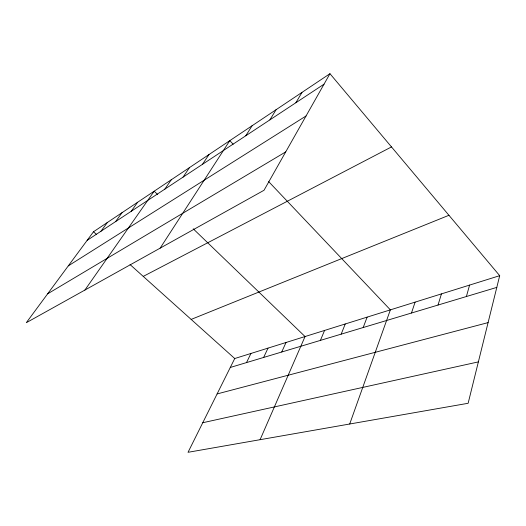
<?xml version="1.0" encoding="UTF-8"?>
<svg xmlns="http://www.w3.org/2000/svg" width="526" height="526" viewBox="0 0 526 526"><rect width="100%" height="100%" fill="white"/><g stroke="black" fill="none" stroke-linecap="round" stroke-linejoin="round"><path stroke-width="0.79" d="M499.7 275.677L468.133 403.284L188.032 452.301L234.734 358.528L499.7 275.677L329.953 73.699L93.503 231.756L26.3 322.708L264.013 190.274L329.953 73.699M466.404 296.519L469.58 285.092M438.026 305.047L441.445 293.889M411.477 313.023L415.093 302.128M349.711 424.009L390.371 309.86L268.681 181.634M363.19 327.534L367.128 317.132M341.177 334.148L345.234 323.977M320.413 340.381L324.568 330.44M260.094 439.69L305.047 336.541L193.22 228.803M281.706 352.012L286.019 342.492M263.638 357.443L268.01 348.12M246.523 362.585L250.941 353.459M295.882 102.734L301.983 92.398M269.877 119.875L276.111 109.691M245.787 135.761L252.112 125.734M160.16 248.134L229.79 140.652L233.169 144.216M202.536 164.276L208.973 154.565M183.061 177.117L189.518 167.57M164.822 189.143L171.292 179.754M84.883 290.069L154.184 191.194L157.728 194.607M131.178 211.327L137.621 202.267M115.621 221.577L122.045 212.682M100.972 231.236L107.363 222.491M87.158 240.349L324.023 84.18M68.288 265.88L306.047 115.97M47.636 293.83L285.73 151.882M143.243 276.4L391.495 146.925M191.155 319.413L448.948 215.285M230.283 367.464L496.807 287.387M217.106 393.935L488.089 322.609M202.76 422.733L478.377 361.888M93.503 231.756L96.534 234.471M130.034 264.545L234.734 358.528"/></g></svg>
